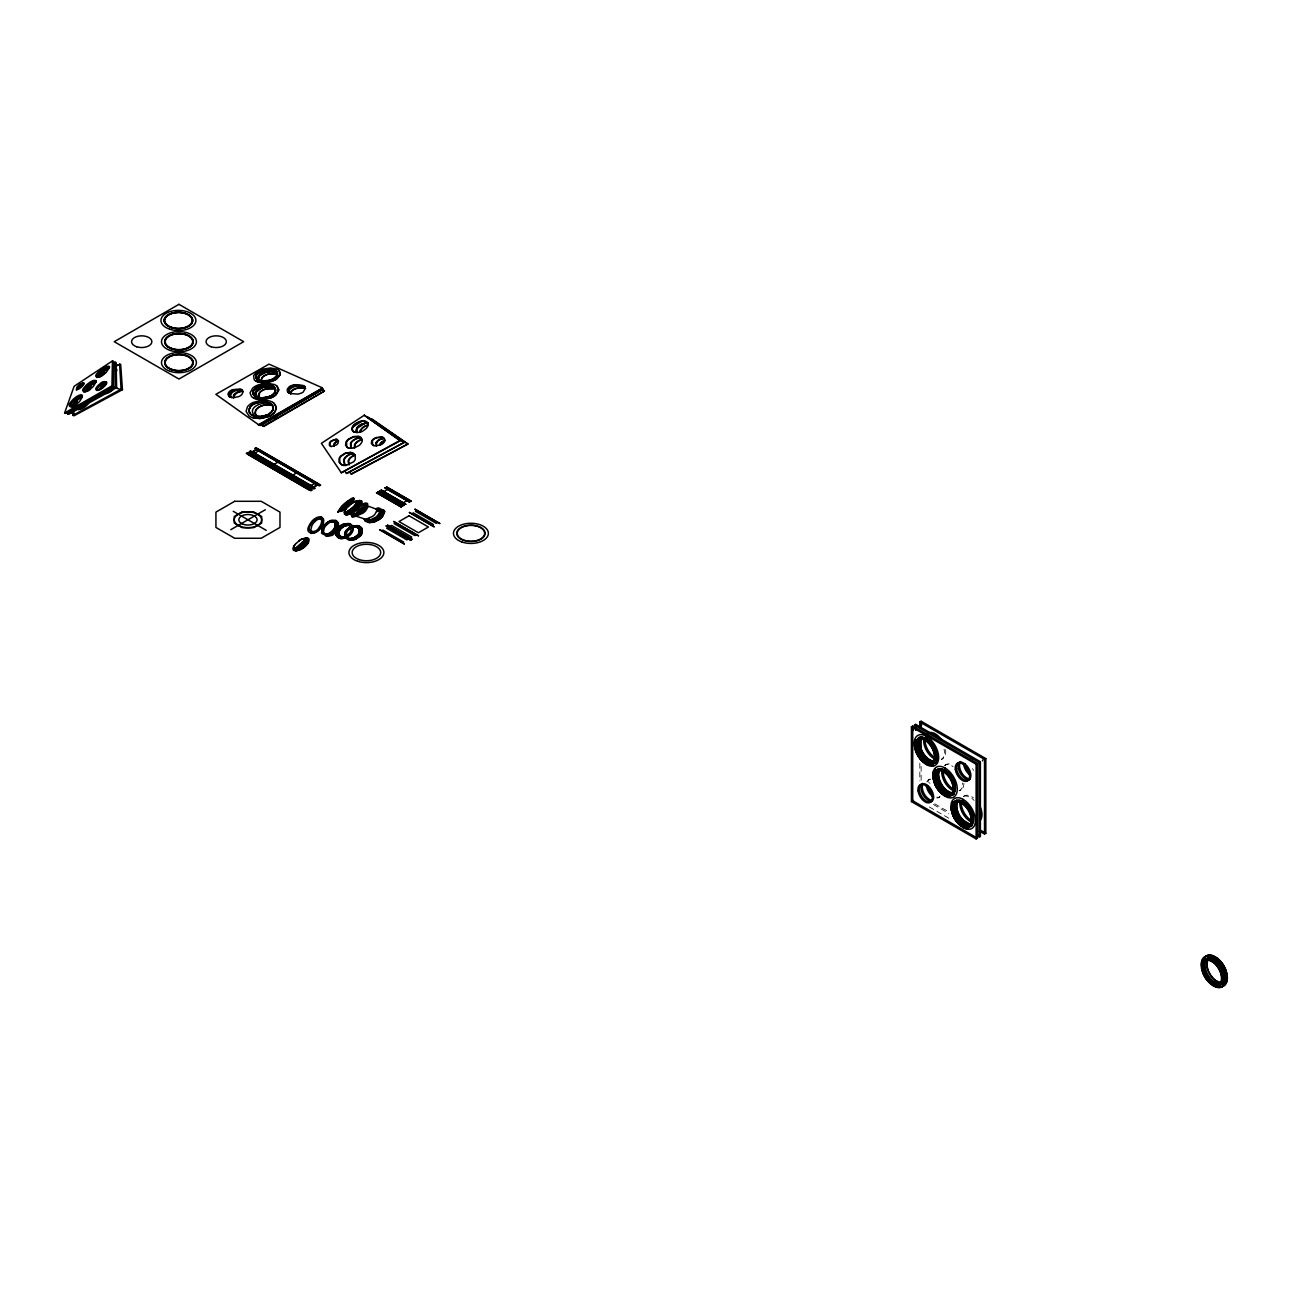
<?xml version="1.0" encoding="UTF-8"?>
<svg xmlns="http://www.w3.org/2000/svg" width="1292" height="1292" viewBox="0 0 1292 1292"><rect width="100%" height="100%" fill="white"/><g stroke="black" fill="none" stroke-linecap="round" stroke-linejoin="round"><path stroke-width="0.75" stroke-dasharray="5 3.75" d="M942.724 758.646L941.432 759.389A14.729 8.511 60 0 0 944.081 749.118M946.099 764.509L944.807 765.268A14.729 8.511 60 0 1 953.108 766.576M928.48 779.98L929.772 779.221M938.638 797.568L939.93 796.825A10.158 5.862 60 0 1 936.829 797.132M960.844 790.026L959.536 790.769A14.729 8.511 60 0 0 962.556 782.92M934.746 803.818L948.36 811.683M933.454 804.561L948.78 813.411M929.303 806.951L949.733 818.74M921.131 766.463L921.131 782.193M919.823 763.281L919.823 780.966M939.93 796.26A10.158 5.862 60 0 1 936.845 798.036M926.881 781.87A10.158 5.862 60 0 1 930.256 779.496M963.735 796.276A14.729 8.511 60 0 1 974.136 800.426M945.599 749.618A14.729 8.511 60 0 1 941.916 759.018M963.897 783.291A14.729 8.511 60 0 1 959.165 790.623M944.759 765.655A14.729 8.511 60 0 1 952.543 764.751M927.947 781.757A10.158 5.862 60 0 1 930.321 778.979M963.509 796.405A14.729 8.511 60 0 1 973.49 797.923M972.666 768.595A10.158 5.862 60 0 1 973.344 770.452M928.77 782.532A10.158 5.862 60 0 1 930.062 783.275"/><path stroke-width="1.5" d="M113.502 387.212L111.936 385.856L64.6 412.988L65.892 413.359L113.357 386.389L113.551 361.34L112.436 360.888L74.129 386.276L64.6 412.988M111.936 385.856L112.436 360.888M364.247 518.996C365.216 524.423 373.049 520.127 375.714 518.124A30.814 17.781 0 0 0 378.944 515.217C383.579 512.133 380.51 506.044 375.52 508.854M359.79 432.012L360.242 430.236M353.992 498.437L352.005 498.211L347.257 501.377A91.393 52.762 0 0 0 341.169 506.9L337.713 511.955L341.605 510.76A39.842 22.998 0 0 0 342.751 509.969L346.03 507.417A93.767 54.135 0 0 0 349.599 504.155L353.782 499.083A6.492 3.747 0 0 0 353.992 498.518L353.992 498.518M375.778 508.951A9.189 5.297 0 0 1 376.683 508.693L379.202 508.467A2.568 1.486 0 0 1 380.09 508.644L380.236 508.709A3.779 2.18 0 0 1 381.447 510.227L379.234 515.33A30.588 17.652 0 0 1 376.004 518.221L369.706 521.37M96.27 381.415L93.605 386.066A38.663 22.319 0 0 1 90.989 388.537C87.985 393.059 78.505 392.962 84.804 386.744A38.405 22.174 0 0 1 87.711 383.902C89.487 382.367 95.237 378.265 96.06 381.479M945.469 795.178L945.582 794.047M963.59 826.444L963.703 825.427M1214.609 958.906L1214.819 956.871M1213.769 985.731L1213.963 983.713M304.492 539.345L305.461 539.055M109.626 367.138L106.703 371.692A39.826 22.981 0 0 1 104.006 374.066C100.986 378.378 91.409 378.556 97.982 372.435A39.228 22.658 0 0 1 101.616 369.221C102.617 367.299 111.354 364.441 108.593 367.639A21.366 12.339 0 0 0 104.216 370.239A37.791 21.819 0 0 0 101.067 372.839L98.208 377.167M360.242 431.883L360.468 430.882M255.735 393.349L257.189 397.064A8.705 5.023 0 0 1 255.977 395.546L255.768 392.897L257.189 390.636A14.503 8.382 0 0 1 262.987 387.374L269.237 386.486L274.502 387.568A8.559 4.942 0 0 0 271.627 386.744L262.631 387.552L256.284 391.977M366.686 421.725A4.312 2.487 0 0 0 364.99 421.127L360.29 421.418L355.801 423.388A17.474 10.094 0 0 0 353.039 425.811C347.758 432.901 360.193 434.241 363.924 430.22A17.442 10.061 0 0 0 366.944 427.636C372.096 420.788 360.549 419.545 356.818 423.243A17.248 9.965 0 0 0 353.507 425.989L352.167 428.782L353.055 431.383A4.554 2.632 0 0 0 354.25 432.142M351.327 513.715L352.345 515.12L356.98 513.295M98.644 390.281L102.811 387.842A26.761 15.456 0 0 0 104.846 385.937C110.046 381.188 102.666 380.155 99.968 383.853A26.357 15.213 0 0 0 97.175 386.486C92.83 390.991 99.694 391.864 100.518 387.067A25.404 14.664 0 0 1 102.892 384.903L104.394 383.918A11.741 6.767 0 0 1 106.671 382.803M82.365 396.951C82.333 392.203 75.679 396.935 74.032 398.598A38.873 22.448 0 0 0 71.189 401.554C65.084 407.901 74.387 408.433 77.439 403.54A39.035 22.529 0 0 0 79.991 400.94L82.365 396.951A14.583 8.414 0 0 0 80.992 397.613L77.94 399.842A36.467 21.06 0 0 0 75.13 402.797L73.321 405.979M96.981 389.651L98.45 386.938A25.84 14.923 0 0 1 101.244 384.305L102.246 383.611M351.149 513.78L352.135 515.298L356.317 513.715M351.166 514.862C351.682 519.868 359.111 514.345 361.082 512.843A47.303 27.31 0 0 0 364.489 509.775L367.687 504.671A2.988 1.728 0 0 0 367.17 503.282M91.07 386.05L89.939 388.101A22.933 13.243 0 0 1 87.452 390.475L86.596 391.347M255.784 393.204L256.204 392.122M375.988 509.032L367.978 506.076A3.892 2.245 0 0 1 368.091 506.803L365.701 510.744A34.093 19.687 0 0 1 363.133 513.069L355.833 516.122L365.781 519.303L372.467 516.461A25.808 14.89 0 0 0 374.971 514.232L376.941 510.275A2.762 1.599 0 0 0 375.859 508.87M116.167 366.007L120.657 364.279L122.449 389.716L74.112 415.749L72.869 415.394L74.064 411.292M75.986 404.703L77.213 400.52M381.011 512.763L379.428 515.556A23.886 13.792 0 0 1 376.812 517.963L373.905 519.707A12.629 7.3 0 0 1 372.677 520.224M83.867 390.62L85.95 387.148A37.646 21.738 0 0 1 88.857 384.305L90.731 382.9A21.528 12.435 0 0 1 92.572 381.786L96.044 380.655M68.508 412.326L67.555 413.844L68.831 414.215L116.619 387.568L116.086 362.39L113.534 362.89M308.465 540.508L308.287 540.96A25.759 14.874 0 0 1 307.06 542.979L303.168 547.404M234.11 395.837L233.997 397.694M70.527 405.123L72.384 401.941A38.114 22.012 0 0 1 75.227 398.97L77.681 397.08A15.617 9.012 0 0 1 79.797 395.885L82.155 395.255M344.593 512.52L344.334 513.99L345.4 514.329M83.754 384.16L83.286 382.561L79.555 384.499A25.872 14.939 0 0 0 77.035 386.97L76.26 389.877L80.266 388.02A26.05 15.052 0 0 0 82.607 385.807L83.802 384.079L82.462 385A24.015 13.857 0 0 0 79.313 388.036L78.602 389.15M86.726 390.959L88.728 387.907A36.111 20.85 0 0 1 91.554 385.178L93.945 383.449A16.909 9.771 0 0 1 96.093 382.303M358.465 503.121L357.949 504.025A27.487 15.875 0 0 1 357.367 504.833L349.938 511.487A18.605 10.74 0 0 1 348.323 512.407L348.129 512.504M99.549 376.828L101.697 373.727A36.725 21.205 0 0 1 105.395 370.513L106.477 369.77M355.478 514.071L357.157 511.551A33.495 19.332 0 0 1 360.613 508.402L362.148 507.336A17.765 10.255 0 0 1 364.037 506.319L364.263 504.106L361.712 504.284M375.94 442.462L376.295 445.869L381.625 444.416A11.353 6.557 0 0 0 384.305 442.025L384.903 439.684L383.433 437.665A4.522 2.616 0 0 0 381.415 436.954L375.73 438.101A11.127 6.428 0 0 0 372.371 440.814M255.655 410.226L255.041 412.923L256.591 416.266M376.473 442.51L376.618 445.869M301.101 547.711L299.502 548.745L304.702 544.207A35.772 20.656 0 0 0 306.785 541.526C307.173 537.375 310.048 538.037 308.094 542.01A33.091 19.105 0 0 1 306.059 544.691L305.526 545.256M233.561 395.061L233.384 397.71L238.649 396.628A11.289 6.525 0 0 0 241.862 394.496L243.025 392.17L241.911 389.861A5.055 2.923 0 0 0 240.054 388.973L232.237 389.732A11.305 6.525 0 0 0 229.12 391.783L227.893 394.028L228.845 396.353A5.055 2.923 0 0 0 230.622 397.306L233.335 397.71M340.926 510.211L343.349 507.094A67.846 39.18 0 0 1 347.871 502.959L349.308 501.861A25.501 14.729 0 0 1 351.763 500.262M100.372 389.49L100.986 388.504A23.854 13.776 0 0 1 104.894 384.855L106.219 384.047M357.383 427.878L356.818 432.465M275.325 411.55L276.359 406.754L273.452 402.829A12.064 6.961 0 0 0 268.187 400.633L260.919 400.31L252.78 402.62A19.719 11.386 0 0 0 247.45 406.851L246.061 411.389L249.017 415.927A12.032 6.944 0 0 0 253.232 417.833L260.774 418.447L269.576 416.072A19.751 11.402 0 0 0 274.485 412.39A19.525 11.273 0 0 1 268.058 416.896L259.74 418.576L252.909 417.752M372.354 440.814L372.645 444.787A4.667 2.697 0 0 0 374.05 445.611M256.575 374.906L257.399 373.824M364.037 506.303L362.551 508.547M380.93 514.717L381.851 511.713A4.457 2.568 0 0 0 381.56 511.018M116.296 372.274L116.91 369.512A2.196 1.276 0 0 0 116.232 369.415M307.851 543.496L307.916 543.415A28.989 16.731 0 0 1 305.154 546.532L303.313 548.018M355.252 504.768C358.514 502.927 354.379 499.568 358.352 501.764M356.059 503.573L356.947 501.231L360.177 500.844A4.409 2.552 0 0 1 360.113 501.732A19.218 11.095 0 0 1 359.014 503.767A55.604 32.106 0 0 1 350.471 511.729L350.374 511.89M363.569 507.304L364.683 504.187L361.76 504.155A16.828 9.706 0 0 1 360.533 506.254L353.75 512.407A20.543 11.87 0 0 1 352.248 513.279L351.537 513.618M267.202 397.258C282.609 394.125 272.822 378.298 259.563 385.92A15.665 9.044 0 0 0 254.702 388.698L252.634 391.928L253.813 395.546A8.398 4.845 0 0 0 256.414 397.129L262.825 397.984L268.784 396.805A15.714 9.076 0 0 0 273.21 394.448L274.534 393.22M355.817 503.912L355.009 505.043M274.663 412.455L276.327 407.61L274.227 403.459M276.714 376.23L277.748 374.131L277.134 371.854A7.041 4.07 0 0 0 275.035 370.271L269.753 369.254L263.213 370.255A15.746 9.092 0 0 0 258.949 372.193L255.897 375.504L256.43 378.847A7.058 4.07 0 0 0 258.61 380.332C265.151 386.906 286 373.307 273 369.883M274.679 392.946L275.858 389.99L274.744 387.309A8.43 4.877 0 0 0 271.546 385.371L268.155 384.774M294.528 545.272L294.608 545.159A23.208 13.405 0 0 0 293.559 546.742L293.268 548.599M304.524 539.523A18.266 10.546 0 0 1 303.039 541.994L295.303 548.341M293.429 548.438L293.655 546.742A22.319 12.888 0 0 1 294.641 545.224L295.238 544.4M345.885 509L345.836 509.064A24.064 13.889 0 0 0 344.738 510.598L344.56 510.728A24.984 14.422 0 0 1 345.691 509.129L347.403 507.514A72.546 41.893 0 0 0 350.326 504.833L353.766 500.602A5.233 3.02 0 0 0 353.96 500.02L353.54 499.519M380.284 515.346L379.767 515.96A23.821 13.744 0 0 1 377.216 518.253L374.405 519.917M276.601 376.36L275.584 377.377M362.907 507.966L361.954 509.209A42.297 24.419 0 0 1 359.128 511.761L356.996 513.166M345.998 508.773L344.673 509.613A29.748 17.184 0 0 1 343.365 510.485L340.49 511.438M295.319 544.384L296.013 543.561M335.823 531.157L331.204 534.904L326.698 536.115A3.569 2.051 0 0 1 325.745 536.018L325.568 536.002M118.17 365.329L116.119 364.231M347.16 529.349L346.531 530.156A17.636 10.175 0 0 0 345.125 532.482L344.932 535.712A9.932 5.733 0 0 0 345.255 536.455M341.863 506.577L339.247 510.76L344.916 507.385A76.503 44.17 0 0 0 349.098 503.541L351.941 499.148L346.95 501.974A74.419 42.959 0 0 0 341.879 506.577M257.043 373.84L261.678 370.836M354.363 505.624L353.297 506.722M296.272 543.351L298.936 540.977M305.025 545.321C303.943 549.439 289.731 553.121 299.098 548.906M341.637 528.024L340.684 529.009A18.072 10.433 0 0 0 339.328 531.238L339.134 534.565L341.217 536.745A3.682 2.116 0 0 0 342.525 537.117M347.015 529.623L350.503 526.926M352.781 507.304L351.149 508.644M351.489 508.45L349.906 509.629M347.532 529.139L349.857 527.572A9.819 5.669 0 0 1 350.972 527.088M275.422 377.522L274.518 378.249A15.73 9.076 0 0 1 270.012 380.3L261.291 381.011L256.026 378.136A10.061 5.814 0 0 1 257.14 373.873M298.71 541.09L299.663 540.427A17.62 10.175 0 0 1 301.601 539.248L303.685 538.635L304.266 539.572A17.813 10.288 0 0 1 302.861 542.042L299.679 544.772A26.987 15.585 0 0 0 298.339 546.419M350.94 504.219L352.022 503.347A25.194 14.551 0 0 1 354.315 501.877L356.027 501.167L354.315 501.974A24.257 14.002 0 0 0 351.973 503.444M80.621 384.871L81.735 384.079A8.931 5.152 0 0 1 83.625 383.078L84.045 382.997M350.213 509.484L348.695 510.582A16.231 9.367 0 0 1 345.562 512.375L345.675 512.149M299.082 540.799L299.712 540.347A18.379 10.611 0 0 1 301.698 539.103L304.25 538.586M342.057 527.459L343.753 526.361A8.802 5.087 0 0 1 345.885 525.505L347.887 525.198A4.021 2.326 0 0 1 348.856 525.23L351.101 527.362L351.02 530.851A19.009 10.982 0 0 1 349.438 533.467L345.723 536.245L341.621 537.117A3.682 2.132 0 0 1 339.78 536.729L337.648 534.597L337.826 530.964A19.057 10.998 0 0 1 339.231 528.654L343.026 525.763L346.983 524.875A3.682 2.132 0 0 1 348.84 525.23M327.845 522.21C332.044 517.801 341.201 520.87 337.632 527.588A29.538 17.054 0 0 1 335.484 531.093C332.125 543.011 312.955 527.895 325.972 534.678A2.972 1.712 0 0 0 326.795 534.759L329.783 534.113A9.835 5.685 0 0 0 330.655 533.693L334.483 530.56A24.903 14.39 0 0 0 336.259 527.637L336.679 523.841L334.854 521.677A2.972 1.712 0 0 0 334.16 521.451L329.185 521.58L324.098 525.424A25.533 14.745 0 0 0 322.532 527.96L321.934 531.82M300.438 548.179L301.02 547.776A34.044 19.655 0 0 0 306.107 542.818L306.898 541.558A13.776 7.962 0 0 0 307.205 540.799M364.296 415.233L321.385 443.317L341.314 472.775L400.262 440.733L364.296 415.233L400.262 440.733M100.76 371.224L109.465 366.492M92.814 383.046L90.343 384.822A36.709 21.189 0 0 0 87.452 387.665L85.385 391.137A7.397 4.264 0 0 0 85.304 391.847M317.315 531.254L321.094 527.879A31.347 18.104 0 0 0 322.984 524.81L323.727 520.87M352.797 427.038L361.469 421.45M367.606 417.494L404.218 442.397L346.837 473.502L344.77 471.257M99.71 376.457L105.718 372.629M357.06 428.346L365.006 423.292L367.962 422.968M371.353 419.254L407.949 443.98L351.553 474.116L349.551 472.032M348.291 455.301L345.933 457.126A16.198 9.351 0 0 0 344.124 460.162L344.786 464.07A7.51 4.344 0 0 0 346.321 465.395M263.132 426.215L324.518 391.024L263.843 426.425L261.549 425.1M258.255 424.826L322.386 388.149L259.03 425.036L215.877 394.335L269.027 364.134L322.031 387.681M260.031 425.326L323.161 389.183L260.774 425.553L259.353 424.858M247.628 454.186L309.03 490.007M250.454 452.555L311.582 488.037M251.908 451.715L313.956 487.165M256.042 449.325L317.444 485.146M257.334 448.582L318.93 484.145M249.162 453.573L250.971 452.685M252.134 451.861L256.414 449.535M251.165 452.781L249.937 453.653M252.457 452.038L256.607 449.648M254.879 453.056L258.368 451.053M274.292 464.264L277.78 462.245M292.913 475.02L296.401 473.001M230.8 529.688L265.328 509.742M311.033 485.485L314.521 483.466M310.193 488.812L312.018 487.924M313.181 487.1L317.444 484.775M310.516 489.006L312.341 488.101M313.504 487.278L317.767 484.968M378.459 493.851L379.751 493.108M381.431 492.123L382.723 491.38M386.873 488.99L388.165 488.247M383.756 491.606L387.261 489.587M403.169 502.814L406.657 500.795M399.293 505.883L400.585 505.124M402.264 504.155L403.556 503.412M407.691 501.021L408.999 500.279M381.576 530.802L382.868 530.059L403.702 542.075L402.41 542.834M395.384 522.824L394.076 523.583L414.91 535.599L416.218 534.856M416.67 510.534L415.378 511.277L436.212 523.308L437.503 522.566M388.343 527.346L386.728 528.267L406.786 539.862L408.401 538.925M390.022 526.377L391.637 525.44L411.696 537.02L410.081 537.957M411.728 513.845L413.343 512.908L433.401 524.487L431.786 525.424M911.425 726.847L912.717 726.104L977.414 763.443L977.414 838.153L976.122 838.912L911.425 801.557L911.425 726.847L976.122 764.202L977.495 763.782M980.386 761.731L915.689 724.376L914.397 725.119L979.094 762.474L980.386 761.731L980.386 836.441L979.094 837.184L979.094 762.474M919.823 727.88L919.823 721.986L921.131 721.243L985.828 758.598L985.828 833.308L984.52 834.051L979.417 831.095M913.347 729.802L913.153 730.432M921.761 724.957L921.567 724.844M924.814 739.799L926.445 738.879L926.445 736.327M924.814 740.187L926.445 739.25A13.727 7.93 60 0 0 916.739 744.854A13.727 7.93 60 0 0 926.445 761.65L924.814 762.587M926.945 738.959L926.752 739.056A13.727 7.93 60 0 1 936.038 752.38M929.739 759.761L926.752 761.472A13.727 7.93 60 0 0 936.442 756.418M924.814 762.958L926.445 762.038L926.445 764.573M929.739 760.132L928.124 761.069L928.124 762.974M943.451 771.486L945.066 770.549L945.066 767.997M943.451 771.857L945.066 770.92A13.727 7.93 60 0 0 935.36 776.524A13.727 7.93 60 0 0 945.066 793.336L943.451 794.273M945.566 770.63L945.389 770.743A13.727 7.93 60 0 1 950.169 774.958M912.701 800.442L913.024 800.992M982.598 760.084L982.598 760.827M911.425 801.557L913.476 800.523M919.823 721.986L984.52 759.341L985.828 758.598M948.36 791.431L945.389 793.143A13.727 7.93 60 0 0 955.079 787.539M943.451 794.645L945.066 793.708L945.066 796.26M948.36 791.802L946.745 792.739L946.745 794.322M961.555 802.865L963.17 801.928L963.17 799.377M961.555 803.236L963.17 802.3A13.727 7.93 60 0 0 953.48 807.904A13.727 7.93 60 0 0 963.17 824.716L961.555 825.653M966.481 822.81L963.493 824.538A13.727 7.93 60 0 0 973.183 818.369M961.555 826.024L963.17 825.087L963.17 827.639M966.481 823.182L964.866 824.118L964.866 826.186M1211.831 961.151L1213.446 960.214L1213.446 957.663M1215.95 958.777L1215.126 959.245L1215.126 956.694M1211.831 961.523L1213.446 960.586A13.727 7.93 60 0 0 1203.756 966.19A13.727 7.93 60 0 0 1213.446 983.002L1211.831 983.939M1215.82 959.213L1213.769 960.408A13.727 7.93 60 0 1 1223.476 977.204A13.727 7.93 60 0 1 1213.769 982.808L1216.757 981.096M1211.831 984.31L1213.446 983.373L1213.446 985.925M1216.757 981.468L1215.126 982.404L1215.126 984.149M67.555 413.844L115.198 387.051L116.619 387.568M341.314 472.775L399.809 440.54M73.935 413.666L71.06 412.972M72.869 415.394L121.077 389.215L122.449 389.716M346.304 473.437L404.218 442.397M351.053 474.051L407.949 443.98M351.149 527.992L347.903 530.495A16.78 9.69 0 0 0 346.563 532.724L346.401 535.857M340.28 538.506A4.813 2.778 0 0 0 342.089 538.602L344.706 538.118A10.32 5.959 0 0 0 346.143 537.569L350.81 534.113A23.418 13.518 0 0 0 352.797 530.834L352.845 526.49A10.53 6.089 0 0 0 352.474 525.779L350.81 524.261A4.813 2.778 0 0 0 349.357 523.696L349.244 523.68A4.57 2.632 0 0 0 347.919 523.502L342.541 524.584M354.977 538.15L358.853 535.405A17.345 10.013 0 0 0 360.42 532.788L360.516 529.752M348.953 513.279L349.421 513.053A18.217 10.514 0 0 0 350.81 512.278L355.219 508.983A47.739 27.568 0 0 0 358.546 505.592L359.208 504.688A15.956 9.222 0 0 0 360.129 502.992M298 550.327L295.432 550.925M107.284 367.009L105.427 367.897A26.534 15.326 0 0 0 103.344 369.205L102.714 369.641A38.744 22.368 0 0 0 99.629 372.29L96.739 376.618A3.779 2.18 0 0 0 96.852 377.571M104.474 382.416L106.558 381.867M266.459 415.33C271.078 414.07 276.472 407.884 271.142 403.976A9.835 5.685 0 0 0 266.863 402.151L260.903 401.877L255.17 403.33A16.037 9.254 0 0 0 249.84 407.238L248.726 410.969L251.181 414.667A9.819 5.669 0 0 0 254.653 416.202L260.79 416.686L267.928 414.748A16.134 9.319 0 0 0 271.918 411.76C276.133 407.142 270.19 401.747 265.28 401.941M261.953 370.917L262.373 370.756A14.6 8.43 0 0 1 265.215 369.932L265.99 369.787A12.371 7.138 0 0 1 268.591 369.496M262.147 370.836L263.633 370.158M363.456 503.702C368.914 500.812 367.574 507.901 364.166 509.646A47.836 27.617 0 0 1 360.759 512.73L355.898 515.831L351.876 516.768M330.542 522.146L333.481 521.597M266.168 415.443C263.277 417.542 253.91 416.185 254.685 416.202M376.699 437.342L374.373 438.376A11.386 6.573 0 0 0 371.87 440.637L371.305 443.285L372.871 445.142A4.506 2.6 0 0 0 374.389 445.692L376.327 445.869M279.024 370.546L280.364 374.486L277.102 378.685A19.122 11.03 0 0 1 270.981 381.608L262.389 382.61M257.77 402.49C250.745 402.652 244.479 413.295 253.603 415.814M263.875 370.077L265.409 369.722M352.651 526.07L356.883 525.618A5.233 3.02 0 0 1 358.837 526.054L361.792 528.573L361.954 532.788A20.559 11.87 0 0 1 360.064 535.954L355.397 539.216L350.31 540.153A5.233 3.02 0 0 1 348.275 539.781L345.449 537.86M364.925 423.308L362.907 423.938A15.52 8.963 0 0 0 357.448 427.894M266.927 397.322L260.338 397.92L255.008 396.386M266.976 371.886L259.773 375.617A9.561 5.523 0 0 0 258.804 379.864L259.127 380.203A6.928 4.005 0 0 1 256.785 378.669M258.045 402.426L264.989 401.909M262.115 385.226C257.011 385.129 248.419 392.881 255.299 396.224M377.765 437.374L382.997 437.423M261.065 380.752L262.034 377.555A13.631 7.881 0 0 1 269.043 373.792L277.328 373.695L269.027 373.759M294.98 550.683C296.288 550.763 311.856 541.009 305.493 537.957A6.363 3.666 0 0 0 304.008 538.489M267.218 371.821L276.763 372.257L271.756 371.272L266.54 371.918A14.47 8.35 0 0 0 260.661 374.664L258.642 377.248L258.868 379.832M269.624 381.98L262.551 382.723L257.722 381.834M262.373 385.161L267.88 384.758M265.571 369.867L270.093 369.302M296.239 386.163L304.347 386.906A7.009 4.054 0 0 1 305.17 387.358M364.489 504.461L363.23 504.784A13.808 7.978 0 0 0 360.839 505.947M352.877 526.571L354.961 526.458A4.344 2.503 0 0 1 356.931 526.91L359.273 529.026L359.37 532.562A17.604 10.158 0 0 1 357.787 535.195L353.911 537.957L349.664 538.78M352.942 526.732L354.945 526.652M345.965 465.443L353.54 461.874A17.216 9.932 0 0 0 355.3 459.193L355.219 455.333L352.506 452.959A5.426 3.133 0 0 0 350.277 452.426L345.287 453.104L340.765 456.011A17.232 9.948 0 0 0 339.118 458.466L338.94 462.148L341.944 464.942A5.426 3.133 0 0 0 344.237 465.443L345.965 465.443A7.381 4.264 0 0 1 344.27 463.973L343.624 460.065A16.295 9.415 0 0 1 345.432 457.029L347.79 455.188A9.238 5.329 0 0 1 353.556 453.427M298.452 387.439L305.461 388.181L303.168 392.074A11.208 6.476 0 0 1 297.758 394.108L290.006 393.479A6.977 4.021 0 0 1 287.389 391.331L287.212 389.36L288.94 387.035A11.176 6.444 0 0 1 294.641 384.693L302.877 385.42A6.944 4.005 0 0 1 305.106 387.245L305.461 388.198M361.34 501.054C360.355 500.359 362.438 503.363 360.646 504.009A33.156 19.138 0 0 1 359.79 505.172L352.054 512.23A35.514 20.511 0 0 1 350.988 512.94L346.208 514.781M376.763 509.678L378.201 509.71A1.954 1.13 0 0 1 379.04 510.049L379.719 511.939L377.829 515.233A24.839 14.341 0 0 1 375.278 517.543L369.286 520.288L366.056 519.287M335.92 439.377L333.126 440.136A8.786 5.071 0 0 0 331.947 440.847L331.592 441.121A11.079 6.395 0 0 0 329.945 443.172L330.025 445.692A3.02 1.744 0 0 0 331.22 446.548L336.518 444.884A11.192 6.46 0 0 0 338.052 443.108L338.456 440.927L337.325 439.587A2.455 1.421 0 0 0 336.227 439.264L335.807 439.232M105.799 393.608L107.527 393.236A17.927 10.352 0 0 0 112.969 389.441M364.715 519.158L364.505 519.061A9.173 5.297 0 0 0 364.489 519.626L365.297 521.144A2.503 1.437 0 0 0 365.83 521.451L372.774 521.419L378.443 518.754A23.918 13.808 0 0 0 381.075 516.396L382.916 512.133M320.594 518.625L317.767 519.449A13.13 7.574 0 0 0 316.023 520.595L313.407 523.195A30.491 17.604 0 0 0 311.824 525.763L310.936 529.236A11.224 6.476 0 0 0 311.178 530.624L312.309 531.9M370.174 521.225L371.676 521.031A10.675 6.169 0 0 0 374.389 520.062L377.312 518.35A24.58 14.196 0 0 0 379.977 515.976L381.608 511.842M361.275 437.81L357.206 438.505A12.872 7.429 0 0 0 353.895 440.184L353.281 440.62A15.956 9.206 0 0 0 350.94 443.301L351.23 447.969A6.412 3.698 0 0 0 351.602 448.324M77.568 409.338L80.282 409.435L84.012 407.529A32.365 18.686 0 0 0 88.599 403.169M361.066 437.6L360.161 436.954A4.958 2.859 0 0 0 358.272 436.308L353.41 436.615L348.469 439.102A16.877 9.738 0 0 0 346.062 441.848L345.529 445.304L347.548 447.597A4.942 2.859 0 0 0 349.486 448.227L354.525 447.807L358.998 445.514A16.925 9.771 0 0 0 361.211 443.188C364.328 439.296 360.097 435.921 356.43 438.456A12.872 7.429 0 0 0 354.024 439.635L352.813 440.459A16.037 9.254 0 0 0 350.471 443.156L350.746 447.823A6.282 3.634 0 0 0 351.295 448.34M381.269 509.532L382.19 509.597A2.745 1.583 0 0 1 383.433 510.033L384.483 512.359L382.303 516.493A28.359 16.376 0 0 1 379.105 519.352L373.727 522.113L369.011 522.517M367.865 422.791L362.099 423.905A15.795 9.125 0 0 0 356.915 427.813L355.833 430.381L356.495 432.465M242.88 391.137L241.071 391.169A9.916 5.717 0 0 0 233.723 395.094M307.334 538.086L308.142 538.376M270.351 369.318L273.597 369.803M324.776 534.468L329.347 533.451L333.158 530.285A25.452 14.696 0 0 0 334.951 527.362L335.403 523.551L332.948 521.16M258.368 399.454L270.383 398.098A19.154 11.063 0 0 0 276.084 394.819L278.781 390.394L276.649 385.84M261.259 382.642L256.817 381.495M310.968 533.515L315.603 532.352L320.448 528.121A38.211 22.061 0 0 0 322.758 524.39L323.614 519.4L321.11 516.848M294.075 550.457L293.607 550.198A5.152 2.972 0 0 1 293.542 548.761L295.012 549.229M349.47 540.072L349.599 540.088A5.717 3.295 0 0 0 352.264 540.153L353.814 539.878A9.771 5.636 0 0 0 355.671 539.265L360.339 536.002A20.494 11.822 0 0 0 362.228 532.853L362.051 528.638A7.413 4.28 0 0 0 358.401 525.779M348.824 538.699L349.777 538.861M337.067 439.474L331.107 440.976A11.144 6.428 0 0 0 329.444 443.043L329.379 445.336L331.236 446.531M272.612 409.774A13.711 7.914 0 0 0 272.903 408.692A11.434 6.605 0 0 0 271.772 405.074L263.358 405.236A14.131 8.156 0 0 0 255.719 410.242L255.315 413.602L257.253 416.347M271.691 405.026L263.487 405.317A14.099 8.14 0 0 0 255.913 410.275M242.266 390.184L236.097 390.523A10.788 6.218 0 0 0 231.526 393.301L230.574 395.417L231.607 397.548M258.497 397.419L258.578 397.435A8.737 5.039 0 0 1 257.431 397.145M293.623 548.809L295.157 548.389L293.655 548.599M337.842 512.068L345.658 507.272A95.931 55.378 0 0 0 349.228 504.025L353.427 497.84M356.091 526.635L357.077 526.861M335.387 520.321L335.435 520.321A3.553 2.051 0 0 1 336.259 520.611L338.407 523.115L337.955 527.653A29.393 16.974 0 0 1 335.823 531.157M257.173 399.244L254.185 398.275M359.451 436.648L354.105 436.728L348.969 439.248A16.78 9.69 0 0 0 346.563 441.993L346.757 446.741A5.556 3.214 0 0 0 348.937 448.114M241.992 389.926L234.934 390.265A10.966 6.331 0 0 0 230.993 392.639L229.766 395.304L231.09 397.435M305.493 388.456L298.662 387.907A9.399 5.426 0 0 0 290.458 393.753M344.399 512.456L345.998 513.005M351.634 515.217L355.155 515.346L360.42 512.23A40.343 23.288 0 0 0 363.23 509.678L365.959 505.43A3.973 2.293 0 0 0 365.894 504.704M112.63 386.793L113.793 386.986M115.876 387.988L119.607 389.118M241.572 389.635L233.481 389.926A11.144 6.444 0 0 0 229.944 392.154L228.7 394.835L230.024 396.983A5.055 2.907 0 0 0 230.509 397.274M364.247 503.799L365.878 504.704M381.576 510.711L381.705 510.76A3.44 1.986 0 0 1 382.836 512.133M383.126 509.872L383.272 509.936A4.037 2.326 0 0 1 384.612 511.487M347.709 538.409L346.175 537.553M116.119 364.376L118.396 365.232M325.632 534.307L323.872 532.627A11.127 6.428 0 0 1 323.565 531.109L324.195 528.25A24.08 13.905 0 0 1 325.697 525.796L328.895 522.985A10.304 5.943 0 0 1 330.542 522.146M321.999 388.375L322.822 388.747M322.257 389.716L324.195 390.588M378.281 491.881L402.684 505.98M401.909 504.542L403.734 505.382L379.299 491.267L380.752 492.333M251.229 454.17L249.404 453.347L310.984 488.893M386.486 525.892L410.888 539.991M356.754 527.071L359.031 529.139L359.111 532.562A17.054 9.851 0 0 1 357.577 535.114L353.846 537.779L349.793 538.586A4.215 2.439 0 0 1 347.823 538.231L346.401 537.456M274.049 387.148L267.654 385.856L261.178 387.035A14.793 8.543 0 0 0 256.624 389.619L254.54 393.204L256.559 396.838M256.995 381.608L255.671 380.914M269.931 403.298L270.755 403.734M256.171 381.205L256.058 381.156A8.608 4.974 0 0 1 254.185 379.67L253.571 375.584L257.318 371.563A19.283 11.127 0 0 1 262.486 369.189L270.464 367.978L276.94 369.189A8.64 4.99 0 0 1 279.54 371.111L280.138 374.664L276.375 378.96A19.251 11.111 0 0 1 270.819 381.495M345.917 514.668L345.658 514.458A16.392 9.464 0 0 0 350.116 511.793M250.519 452.781L266.023 461.551M960.279 818.563L970.502 824.457M980.709 830.352L985.828 833.308M962.395 821.276L969.21 825.2M976.978 834.471L980.386 836.441M379.396 491.138L404.041 505.366M378.023 491.913L402.684 506.157M377.942 492.058L402.393 506.173M977.414 838.153L912.717 800.798L912.717 726.104M387.6 525.15L412.261 539.378M386.227 525.941L410.888 540.169M386.147 526.07L410.598 540.185M265.813 461.422L284.143 472.016M284.143 472L312.018 488.295M251.278 454.186L310.548 488.634M233.238 511.293L266.249 530.35M272.757 402.361L273.613 402.926M371.902 418.915L407.545 443.818M368.188 417.122L403.798 442.219M291.007 477.136L292.428 478.185M272.386 466.38L273.807 467.429M367.703 521.693L368.204 522.146A2.729 1.567 0 0 0 369.286 522.582L374.018 522.21L379.38 519.449A28.166 16.263 0 0 0 382.577 516.59L384.693 511.487M258.513 379.945L257.496 377.361L259.627 374.066A14.664 8.463 0 0 1 264.666 371.482L270.9 370.546L275.923 371.531A6.848 3.957 0 0 1 276.698 371.951M348.856 464.797L348.129 460.969A15.536 8.963 0 0 1 349.89 457.998L352.215 456.189A10.465 6.04 0 0 1 355.058 455.01M340.006 463.198L339.651 458.579A17.119 9.884 0 0 1 341.298 456.124L345.481 453.363L350.245 452.507A5.507 3.182 0 0 1 351.763 452.701M349.211 464.684L348.662 460.905A15.472 8.931 0 0 1 350.439 458.03L352.684 456.302A10.659 6.153 0 0 1 355.171 455.236M256.478 378.233L256.446 378.201A7.477 4.312 0 0 1 256.155 377.555M259.111 397.532L258.352 395.223L259.369 392.8A13.873 8.01 0 0 1 266.669 388.698L275.196 388.634L266.766 388.795A13.841 7.994 0 0 0 259.563 392.865L258.998 397.516A9.642 5.572 0 0 0 260.564 397.71A11.305 6.525 0 0 0 264.569 397.565M333.756 446.338L333.837 444.27A10.481 6.04 0 0 1 335.872 441.912L336.195 441.686A6.977 4.037 0 0 1 338.375 440.717M249.388 411.777L249.421 411.857A11.321 6.541 0 0 0 249.954 412.891M354.299 447.872L354.541 444.69A15.036 8.689 0 0 1 358.159 440.96A11.45 6.605 0 0 1 362.115 439.345M249.324 411.534L249.34 411.599A12.016 6.944 0 0 1 249.162 410.646A13.501 7.8 0 0 1 249.614 408.417M344.738 536.455L344.948 532.659A20.607 11.903 0 0 1 346.595 529.962M334.144 446.208L334.257 444.513A10.271 5.927 0 0 1 336.663 441.816A7.235 4.183 0 0 1 338.472 440.976M354.686 447.759L355.074 444.658A14.971 8.64 0 0 1 358.595 441.105A11.628 6.718 0 0 1 362.164 439.603M256.058 377.054L256.042 376.78A9.803 5.669 0 0 1 256.397 375.245M1213.769 957.485L1213.963 959.278M1214.609 983.341L1214.755 984.569M964.349 825.055L964.478 826.282M946.228 793.676L946.342 794.677M927.608 761.989L927.704 762.894M344.286 511.907L344.092 512.068M119.575 363.827L121.077 389.215M114.988 361.938L115.198 387.051M984.52 759.341L984.52 834.051M976.122 764.202L976.122 838.912M921.131 721.243L921.131 727.138M921.131 738.943L921.131 750.733M919.823 737.716L919.823 747.551M915.689 724.376L915.689 730.271M969.501 774.667A10.158 5.862 60 0 1 963.654 763.879M935.004 759.163A14.729 8.511 60 0 1 923.828 738.539M931.193 733.42A14.729 8.511 60 0 1 938.848 738.717M954.077 790.946A14.729 8.511 60 0 1 941.803 770.953M933.551 797.067A10.158 5.862 60 0 1 926.38 784.632M972.182 822.326A14.729 8.511 60 0 1 960.053 801.298M979.982 810.568A14.729 8.511 60 0 1 979.982 819.419M969.452 772.697A10.158 5.862 60 0 1 965.043 763.943M970.793 757.613A10.158 5.862 60 0 1 973.409 759.115M934.423 757.322A14.729 8.511 60 0 1 924.943 739.88M927.995 733.129A14.729 8.511 60 0 1 941.916 740.348M954.417 789.783A14.729 8.511 60 0 1 943.095 770.193M932.21 794.209A10.158 5.862 60 0 1 927.947 786.327M972.521 821.179A14.729 8.511 60 0 1 961.216 801.589M979.675 805.74A14.729 8.511 60 0 1 979.675 820.904M969.888 779.447A10.158 5.862 60 0 1 960.037 772.874A10.158 5.862 60 0 1 960.295 761.602M935.989 762.538A14.729 8.511 60 0 1 921.261 754.027A14.729 8.511 60 0 1 921.261 737.021M952.446 794.515A14.729 8.511 60 0 1 939.381 785.407A14.729 8.511 60 0 1 938.024 769.548M932.049 801.121A10.158 5.862 60 0 1 922.795 794.386A10.158 5.862 60 0 1 922.536 783.469M972.23 825.297A14.729 8.511 60 0 1 957.889 817.448A14.729 8.511 60 0 1 956.774 800.281M969.953 778.931A10.158 5.862 60 0 1 961.329 772.132A10.158 5.862 60 0 1 960.65 761.65M935.618 762.393A14.729 8.511 60 0 1 922.181 752.622A14.729 8.511 60 0 1 921.842 736.779M928.027 736.101A14.729 8.511 60 0 1 931.823 738.297M952.818 793.853A14.729 8.511 60 0 1 940.673 784.664A14.729 8.511 60 0 1 938.783 769.548M932.065 800.394A10.158 5.862 60 0 1 924.087 793.643A10.158 5.862 60 0 1 923.037 783.663M971.859 825.152A14.729 8.511 60 0 1 959.165 816.689A14.729 8.511 60 0 1 956.904 800.927M964.914 803.059A13.727 7.93 60 0 1 968.273 806.337M972.295 824.603A14.18 8.188 60 0 1 958.599 817.965A14.18 8.188 60 0 1 956.661 801.137M972.246 824.409A14.18 8.188 60 0 1 960.117 816.883A14.18 8.188 60 0 1 957.307 801.621M972.262 823.941A13.727 7.93 60 0 1 960.327 816.706A13.727 7.93 60 0 1 957.711 801.751M966.755 828.818A17.297 9.981 60 0 1 962.895 827.09M968.37 828.35A17.297 9.981 60 0 1 965.738 827.461M968.402 828.107A17.297 9.981 60 0 1 965.754 827.138M952.866 802.849A17.297 9.981 60 0 1 953.157 801.686M343.64 465.443A6.638 3.828 0 0 1 340.087 463.198M376.279 442.51A9.319 5.378 0 0 1 383.175 438.424L384.37 438.473A8.931 5.152 0 0 0 376.925 442.575M348.372 455.333A9.367 5.41 0 0 1 353.75 453.573M379.557 445.304A9.916 5.717 0 0 1 382.771 441.38A9.125 5.265 0 0 1 384.919 440.443M380.058 445.142A9.884 5.701 0 0 1 383.062 441.606M383.03 441.573A9.27 5.362 0 0 1 384.871 440.766M360.565 430.268A13.857 7.994 0 0 1 368.252 424.777M360.743 430.898A13.954 8.059 0 0 1 368.236 425.1M952.575 778.575A13.727 7.93 60 0 1 954.158 782.209M954.077 794.015A14.955 8.64 60 0 1 939.074 787.7A14.955 8.64 60 0 1 937.411 769.37M954.061 794.176A14.955 8.64 60 0 1 939.623 787.167A14.955 8.64 60 0 1 937.588 769.434M954.174 793.223A14.18 8.188 60 0 1 940.188 786.134A14.18 8.188 60 0 1 938.993 769.338M952.866 793.159A14.18 8.188 60 0 1 941.012 783.856A14.18 8.188 60 0 1 939.768 769.305M952.931 792.739A13.727 7.93 60 0 1 941.174 783.598A13.727 7.93 60 0 1 940.301 769.338M933.147 774.877A17.297 9.981 60 0 1 933.761 770.807M948.522 796.47A17.297 9.981 60 0 1 947.617 796.082M934.229 773.262A17.297 9.981 60 0 1 935.133 769.418M949.426 796.486A17.297 9.981 60 0 1 947.65 795.759M934.536 773.407A17.297 9.981 60 0 1 935.327 769.483M933.357 765.268A17.297 9.981 60 0 1 929.61 764.363M924.571 733.921A17.297 9.981 60 0 1 931.952 738.281M933.567 765.445A17.297 9.981 60 0 1 929.594 764.67M915.705 740.607A17.297 9.981 60 0 1 915.867 739.686M924.539 734.163A17.297 9.981 60 0 1 931.645 738.475M937.33 758.517A14.955 8.64 60 0 1 921.858 757.903A14.955 8.64 60 0 1 919.662 737.102A14.955 8.64 60 0 0 920.889 755.352A14.955 8.64 60 0 0 936.102 761.957M921.212 737.102A14.18 8.188 60 0 0 921.39 754.173A14.18 8.188 60 0 0 936.022 761.166A14.18 8.188 60 0 1 923.57 754.108A14.18 8.188 60 0 1 920.679 738.362M936.07 760.697A13.727 7.93 60 0 1 923.667 753.801A13.727 7.93 60 0 1 921.18 738.33M263.293 380.978A9.254 5.346 0 0 1 261.307 380.785L261.711 378.314A13.34 7.704 0 0 1 269.14 373.937M267.073 380.736A11.596 6.702 0 0 1 263.39 380.995M272.612 379.024A14.987 8.656 0 0 1 267.719 380.639M274.275 378.088A14.47 8.35 0 0 0 275.519 377.103A12.242 7.074 0 0 0 276.908 375.374M277.296 373.291A9.189 5.313 0 0 1 277.069 375.019M274.712 370.465A6.767 3.908 0 0 1 275.745 371.046M270.286 369.496A9.351 5.394 0 0 1 272.047 369.69M270.432 395.82A14.616 8.446 0 0 1 265.248 397.468M275.018 391.847A14.325 8.269 0 0 1 272.192 394.803M275.277 388.876A10.643 6.137 0 0 1 275.18 391.444M268.671 385.032A9.367 5.41 0 0 1 270.383 385.355M263.536 385.161A11.596 6.686 0 0 1 267.266 384.935M257.996 386.857A14.616 8.446 0 0 1 262.874 385.258M253.555 390.604A14.373 8.301 0 0 1 256.333 387.81M252.974 392.865A11.305 6.525 0 0 1 253.377 390.975M253.765 394.884A9.012 5.2 0 0 1 253.087 393.575M261.323 416.331A11.144 6.444 0 0 1 257.689 416.395M267.557 414.554A14.228 8.22 0 0 1 262.05 416.25M272.45 410.21A15.456 8.915 0 0 1 269.43 413.472M271.401 404.719A10.175 5.879 0 0 1 271.74 405.09M270.755 404.186A8.979 5.184 0 0 0 269.011 403.702C262.405 401.085 246.74 407.771 254.492 415.491A9.383 5.426 0 0 0 255.445 416.056M260.403 402.216A10.837 6.266 0 0 1 266.653 402.393M254.54 403.928A14.357 8.285 0 0 1 258.788 402.474M249.808 408.014A15.439 8.915 0 0 1 252.78 404.945M304.783 386.793A6.961 4.021 0 0 0 303.329 385.872L295.125 385.145A10.934 6.315 0 0 0 288.794 388.068L287.777 391.379A7.009 4.037 0 0 0 288.81 392.833M296.272 386.211A10.562 6.105 0 0 0 289.537 389.603L288.891 391.864A7.154 4.134 0 0 0 289.537 393.252M305.025 387.115A6.993 4.037 0 0 0 303.911 386.47L295.771 385.727A10.74 6.202 0 0 0 289.23 388.908L288.407 391.654A7.074 4.086 0 0 0 289.198 393.091M234.417 395.869A9.496 5.491 0 0 1 242.977 391.428M290.926 393.866A9.399 5.426 0 0 1 298.727 388.133M276.989 416.105A18.459 10.659 0 0 1 273.161 418.333M164.262 321.32A14.729 8.511 0 0 1 179.927 312.276M1221.538 982.388A13.727 7.93 60 0 1 1209.635 973.409A13.727 7.93 60 0 1 1208.682 959.003M1215.094 957.889A13.727 7.93 60 0 1 1226.318 973.49M1221.473 982.824A14.18 8.188 60 0 1 1209.167 973.07A14.18 8.188 60 0 1 1208.698 958.341M1215.045 957.485A14.18 8.188 60 0 1 1226.754 976.51M1224.202 980.999A14.18 8.188 60 0 1 1208.165 975.121A14.18 8.188 60 0 1 1210.556 957.873A14.18 8.188 60 0 1 1225.058 974.846M1203.207 960.844A17.297 9.981 60 0 1 1216.628 957.663A17.297 9.981 60 0 1 1227.368 978.222A17.297 9.981 60 0 1 1216.03 985.425M1202.594 964.639A17.297 9.981 60 0 1 1215.013 957.001A17.297 9.981 60 0 1 1227.012 979.191A17.297 9.981 60 0 1 1213.026 983.939M362.051 501.151A10.917 6.298 0 0 1 360.113 504.591M360.533 504.752A44.736 25.824 0 0 1 358.239 507.433L354.945 510.437A45.495 26.26 0 0 1 351.489 512.956M351.101 512.811A11.144 6.428 0 0 1 346.676 515.185M360.759 500.908A13.275 7.655 0 0 1 358.885 504.122M359.144 504.203A47.497 27.423 0 0 1 356.802 506.9L353.507 509.92A48.305 27.891 0 0 1 350.051 512.456M349.68 512.31A11.644 6.718 0 0 1 345.335 514.717M358.708 500.602A1.631 0.937 0 0 1 360.097 500.472M361.679 503.056A2.972 1.712 0 0 1 361.695 504.058M351.343 513.618A3.634 2.099 0 0 1 349.405 514.232M348.63 513.409A5.313 3.068 0 0 1 348.016 513.618M358.675 501.829A4.732 2.729 0 0 1 358.385 503.056M347.806 512.472A2.778 1.599 0 0 1 346.24 513.102M348.695 510.421A15.827 9.141 0 0 1 345.723 512.181M352.732 515.088A5.927 3.424 0 0 1 352.974 513.715A15.698 9.06 0 0 1 353.524 512.553M361.808 509.209A40.973 23.66 0 0 1 359.079 511.68M376.731 511.632A7.946 4.587 0 0 1 379.638 510.792M369.06 520.321A5.992 3.456 0 0 1 368.882 519.336A10.013 5.782 0 0 1 369.06 518.463M374.357 519.885A8.996 5.2 0 0 1 370.852 521.064M378.572 510.308A5.685 3.278 0 0 0 376.941 510.631A3.456 1.986 0 0 1 379.477 510.372M367.816 519.982A5.604 3.23 0 0 1 367.622 518.996M368.268 520.418A3.456 1.986 0 0 1 367.493 519.061M367.816 520.385A4.021 2.326 0 0 1 367.251 519.109M376.973 510.388A4.037 2.342 0 0 1 379.218 510.146M357.19 526.765A6.46 3.731 0 0 1 360.29 529.752M354.88 538.086A6.234 3.601 0 0 1 349.744 538.974M353.12 527.281A5.362 3.101 0 0 1 356.527 526.958M349.438 538.602A5.443 3.133 0 0 1 347.144 537.084M345.481 536.358A9.561 5.523 0 0 1 345.142 535.615L345.319 532.482A17.087 9.868 0 0 1 346.676 530.221L349.922 527.717A9.464 5.459 0 0 1 351.053 527.233M349.567 525.586A3.666 2.116 0 0 0 348.146 525.392L344.124 526.345L340.539 528.945A18.669 10.772 0 0 0 339.15 531.238L338.762 533.951A9.771 5.652 0 0 0 339.295 535.453L340.797 536.794A4.037 2.326 0 0 0 341.589 537.117M340.071 538.457A4.603 2.665 0 0 1 338.892 538.102L335.807 534.823A19.558 11.289 0 0 1 336.647 530.188M337.519 528.783A19.138 11.047 0 0 1 342.477 524.536M293.817 550.489A2.342 1.357 0 0 1 293.413 549.585M305.574 537.973A1.793 1.034 0 0 1 307.125 537.908M308.836 541.187A9.932 5.733 0 0 1 307.722 543.367M303.281 548.002A15.989 9.222 0 0 1 300.422 549.698A5.039 2.907 0 0 1 299.066 550.101M308.465 538.409A6.428 3.714 0 0 1 308.336 540.444M302.28 547.663A22.949 13.243 0 0 1 298.113 550.344M299.502 548.745A13.485 7.784 0 0 1 298.484 549.278M305.978 540.072A15.229 8.802 0 0 1 304.831 542.236L299.857 547.21A26.454 15.262 0 0 1 299.373 547.55L299.276 547.614A16.667 9.625 0 0 1 297.58 548.615L297.257 548.761A3.23 1.857 0 0 1 295.513 549.31M305.703 539.103A2.729 1.583 0 0 1 305.849 540.056M302.393 541.962A27.633 15.956 0 0 1 295.432 548.406M78.731 409.693A3.085 1.793 0 0 1 78.311 408.934M103.748 385.71A23.918 13.808 0 0 1 101.826 388.553M82.43 395.966A11.515 6.654 0 0 0 79.829 397.242L76.761 399.47A37.161 21.463 0 0 0 73.951 402.426L72.11 405.607A9.48 5.475 0 0 0 71.916 406.948M92.862 383.078A14.341 8.285 0 0 1 96.028 381.447M106.493 369.787A20.478 11.822 0 0 1 109.303 368.22M70.333 406.576A9.157 5.281 0 0 1 70.559 405.123M80.621 384.871A25.355 14.648 0 0 0 78.101 387.342L77.003 389.15A3.763 2.18 0 0 0 76.939 389.845M83.932 392.09A5.039 2.907 0 0 1 83.948 390.636M102.262 383.611A13.954 8.059 0 0 1 104.458 382.4M97.11 390.62A3.892 2.245 0 0 1 97.013 389.667M323.355 520.208L322.386 524.31A38.469 22.206 0 0 1 320.077 528.04C317.105 535.324 303.668 534.856 309.143 525.537A38.631 22.303 0 0 1 311.081 522.42C313.213 518.641 322.225 513.166 323.355 520.208M278.652 389.441L275.358 395.207A19.235 11.111 0 0 1 269.899 398.114L262.551 399.551L254.685 398.469A10.288 5.943 0 0 1 251.536 396.515L250.018 392.897L252.683 388.149A19.186 11.079 0 0 1 258.594 384.774L266.879 383.24L274.211 384.435A10.304 5.943 0 0 1 277.279 386.453L278.652 389.441M322.047 530.301C321.934 536.826 330.913 534.016 332.997 530.205A24.661 14.244 0 0 0 334.741 527.378C338.084 519.578 326.618 520.127 324.211 525.489A24.742 14.277 0 0 0 322.693 527.943L322.047 530.301M321.773 521.128L320.965 524.439A31.444 18.153 0 0 1 319.108 527.427C316.718 533.354 305.736 533.063 310.177 525.44A31.541 18.217 0 0 1 311.776 522.856C313.504 519.755 320.949 515.314 321.773 521.128M335.968 533.063C335.678 541.106 347.467 539.071 350.52 534.064A23.514 13.582 0 0 0 352.506 530.77C355.397 521.387 341.476 522.13 338.197 528.17A23.498 13.566 0 0 0 336.485 530.98L335.968 533.063M178.958 304.331L114.245 341.686L178.958 379.04L243.655 341.686L178.958 304.331M247.563 452.652L246.271 453.395L310.968 490.75L312.26 490.007L247.563 452.652M250.535 450.924L249.243 451.683L313.94 489.022L315.232 488.279L250.535 450.924M255.977 447.791L254.669 448.534L319.366 485.889L320.674 485.146L255.977 447.791M234.676 501.296L215.925 512.117L215.925 527.443L234.676 538.263L261.21 538.263L279.976 527.443L279.976 512.117L261.21 501.296L234.676 501.296M242.266 511.858L234.223 516.493L234.223 523.066L242.266 527.701L253.636 527.701L261.678 523.066L261.678 516.493L253.636 511.858L242.266 511.858M376.521 492.72L401.231 506.997L376.521 492.72M381.108 490.072L405.817 504.348L381.108 490.072M384.919 487.875L409.645 502.136L384.919 487.875M386.55 486.939L411.26 501.199L386.55 486.939M379.638 529.672L404.348 543.948L379.638 529.672M393.753 521.516L418.479 535.792L393.753 521.516M409.402 512.488L434.112 526.765L409.402 512.488M415.055 509.226L439.764 523.502L415.055 509.226M409.015 515.783L398.986 521.564L418.398 532.772L428.427 526.991L409.015 515.783M411.938 539.394L387.535 525.295L411.97 539.41M955.305 769.338A10.158 5.862 60 0 0 966.917 781.175A10.158 5.862 60 0 0 964.962 765.849A10.158 5.862 60 0 0 955.305 769.338M915.366 747.454A14.729 8.511 60 0 0 932.21 764.622A14.729 8.511 60 0 0 929.368 742.399A14.729 8.511 60 0 0 915.366 747.454M933.486 778.834A14.729 8.511 60 0 0 950.331 796.001A14.729 8.511 60 0 0 947.488 773.795A14.729 8.511 60 0 0 933.486 778.834M918.047 790.833A10.158 5.862 60 0 0 929.675 802.671A10.158 5.862 60 0 0 927.704 787.361A10.158 5.862 60 0 0 918.047 790.833M951.59 810.213A14.729 8.511 60 0 0 968.451 827.381A14.729 8.511 60 0 0 965.608 805.174A14.729 8.511 60 0 0 951.59 810.213M956.597 768.595A10.158 5.862 60 0 0 968.209 780.433A10.158 5.862 60 0 0 966.254 765.106A10.158 5.862 60 0 0 956.597 768.595M916.658 746.711A14.729 8.511 60 0 0 933.518 763.879A14.729 8.511 60 0 0 930.66 741.656A14.729 8.511 60 0 0 916.658 746.711M934.778 778.091A14.729 8.511 60 0 0 951.623 795.258A14.729 8.511 60 0 0 948.78 773.036A14.729 8.511 60 0 0 934.778 778.091M919.339 790.09A10.158 5.862 60 0 0 930.967 801.928A10.158 5.862 60 0 0 928.996 786.618A10.158 5.862 60 0 0 919.339 790.09M952.898 809.47A14.729 8.511 60 0 0 969.743 826.638A14.729 8.511 60 0 0 966.901 804.415A14.729 8.511 60 0 0 952.898 809.47M952.123 811.634A13.727 7.93 60 0 0 968.257 826.412A13.727 7.93 60 0 0 964.3 805.271A13.727 7.93 60 0 0 952.123 811.634M951.283 809.971A17.297 9.981 60 0 0 971.616 828.608A17.297 9.981 60 0 0 966.626 801.961A17.297 9.981 60 0 0 951.283 809.971M953.431 810.601A14.18 8.188 60 0 0 970.098 825.879A14.18 8.188 60 0 0 966.012 804.044A14.18 8.188 60 0 0 953.431 810.601M951.816 811.538A14.18 8.188 60 0 0 968.467 826.815A14.18 8.188 60 0 0 964.397 804.964A14.18 8.188 60 0 0 951.816 811.538M956.888 818.627A14.955 8.64 60 0 0 972.182 825.394A14.955 8.64 60 0 1 957.437 818.094A14.955 8.64 60 0 1 956.161 800.362A14.955 8.64 60 0 0 956.888 818.627M934.019 780.255A13.727 7.93 60 0 0 950.137 795.032A13.727 7.93 60 0 0 946.18 773.892A13.727 7.93 60 0 0 934.019 780.255M933.179 778.575A17.297 9.981 60 0 0 953.496 797.229A17.297 9.981 60 0 0 948.522 770.581A17.297 9.981 60 0 0 933.179 778.575M935.311 779.221A14.18 8.188 60 0 0 951.978 794.499A14.18 8.188 60 0 0 947.892 772.664A14.18 8.188 60 0 0 935.311 779.221M933.696 780.158A14.18 8.188 60 0 0 950.363 795.436A14.18 8.188 60 0 0 946.277 773.585A14.18 8.188 60 0 0 933.696 780.158M915.382 748.569A13.727 7.93 60 0 0 931.516 763.362A13.727 7.93 60 0 0 927.559 742.222A13.727 7.93 60 0 0 915.382 748.569M914.542 746.905A17.297 9.981 60 0 0 934.875 765.542A17.297 9.981 60 0 0 929.885 738.895A17.297 9.981 60 0 0 914.542 746.905M916.69 747.551A14.18 8.188 60 0 0 933.357 762.829A14.18 8.188 60 0 0 929.271 740.978A14.18 8.188 60 0 0 916.69 747.551M915.075 748.488A14.18 8.188 60 0 0 931.726 763.766A14.18 8.188 60 0 0 927.656 741.915A14.18 8.188 60 0 0 915.075 748.488M169.704 329.218A17.474 10.094 0 0 0 195.916 320.464A17.474 10.094 0 0 0 169.704 311.727A17.474 10.094 0 0 0 169.704 329.218M171.303 327.603A14.277 8.236 0 0 0 192.718 320.464A14.277 8.236 0 0 0 171.303 313.342A14.277 8.236 0 0 0 171.303 327.603M170.77 327.361A14.18 8.188 0 0 0 192.621 320.868A14.18 8.188 0 0 0 171.949 313.197A14.18 8.188 0 0 0 170.77 327.361M171.578 327.328A13.727 7.93 0 0 0 192.169 320.464A13.727 7.93 0 0 0 171.578 313.617A13.727 7.93 0 0 0 171.578 327.328M170.221 350.423A17.474 10.094 0 0 0 196.432 341.686A17.474 10.094 0 0 0 170.221 332.948A17.474 10.094 0 0 0 170.221 350.423M170.576 348.356A14.277 8.236 0 0 0 193.154 342.541A14.277 8.236 0 0 0 173.128 334.16A14.277 8.236 0 0 0 170.576 348.356M171.271 348.565A14.18 8.188 0 0 0 193.122 342.073A14.18 8.188 0 0 0 172.45 334.402A14.18 8.188 0 0 0 171.271 348.565M170.899 348.097A13.727 7.93 0 0 0 192.605 342.509A13.727 7.93 0 0 0 173.354 334.45A13.727 7.93 0 0 0 170.899 348.097M170.205 371.337A17.474 10.094 0 0 0 196.416 362.6A17.474 10.094 0 0 0 170.205 353.863A17.474 10.094 0 0 0 170.205 371.337M171.804 369.738A14.277 8.236 0 0 0 193.219 362.6A14.277 8.236 0 0 0 171.804 355.462A14.277 8.236 0 0 0 171.804 369.738M171.271 369.496A14.18 8.188 0 0 0 193.122 363.004A14.18 8.188 0 0 0 172.45 355.332A14.18 8.188 0 0 0 171.271 369.496M136.629 346.757A10.158 5.862 0 0 0 151.858 341.686A10.158 5.862 0 0 0 136.629 336.614A10.158 5.862 0 0 0 136.629 346.757M211.129 346.757A10.158 5.862 0 0 0 226.358 341.686A10.158 5.862 0 0 0 211.129 336.614A10.158 5.862 0 0 0 211.129 346.757M172.078 369.464A13.727 7.93 0 0 0 192.669 362.6A13.727 7.93 0 0 0 172.078 355.736A13.727 7.93 0 0 0 172.078 369.464M1202.4 969.921A13.727 7.93 60 0 0 1218.517 984.698A13.727 7.93 60 0 0 1214.577 963.557A13.727 7.93 60 0 0 1202.4 969.921M1204.338 968.047A14.955 8.64 60 0 0 1221.909 984.181A14.955 8.64 60 0 0 1217.597 961.135A14.955 8.64 60 0 0 1204.338 968.047M1203.692 968.435A14.955 8.64 60 0 0 1221.263 984.552A14.955 8.64 60 0 0 1216.951 961.506A14.955 8.64 60 0 0 1203.692 968.435M1201.883 968.063A17.297 9.981 60 0 0 1222.2 986.7A17.297 9.981 60 0 0 1217.226 960.053A17.297 9.981 60 0 0 1201.883 968.063M1201.56 968.241A17.297 9.981 60 0 0 1221.893 986.894A17.297 9.981 60 0 0 1216.902 960.231A17.297 9.981 60 0 0 1201.56 968.241M1203.708 968.887A14.18 8.188 60 0 0 1220.359 984.165A14.18 8.188 60 0 0 1216.289 962.314A14.18 8.188 60 0 0 1203.708 968.887M1202.093 969.824A14.18 8.188 60 0 0 1218.744 985.102A14.18 8.188 60 0 0 1214.674 963.251A14.18 8.188 60 0 0 1202.093 969.824M461.825 541.962A17.474 10.094 0 0 0 488.392 533.58A17.474 10.094 0 0 0 462.568 524.487A17.474 10.094 0 0 0 461.825 541.962M463.263 540.234A14.18 8.188 0 0 0 485.098 533.741A14.18 8.188 0 0 0 464.442 526.054A14.18 8.188 0 0 0 463.263 540.234M463.505 540.008A13.727 7.93 0 0 0 484.645 533.725A13.727 7.93 0 0 0 464.652 526.296A13.727 7.93 0 0 0 463.505 540.008M357.674 561.261A17.474 10.094 0 0 0 383.885 552.524A17.474 10.094 0 0 0 357.674 543.77A17.474 10.094 0 0 0 357.674 561.261M359.273 559.646A14.277 8.236 0 0 0 380.688 552.524A14.277 8.236 0 0 0 359.273 545.385A14.277 8.236 0 0 0 359.273 559.646M242.573 524.051A9.157 5.281 0 0 0 257.043 520.321A9.157 5.281 0 0 0 244.22 514.959A9.157 5.281 0 0 0 242.573 524.051M239.892 526.199A13.727 7.93 0 0 0 261.598 520.595A13.727 7.93 0 0 0 242.347 512.553A13.727 7.93 0 0 0 239.892 526.199"/></g></svg>
